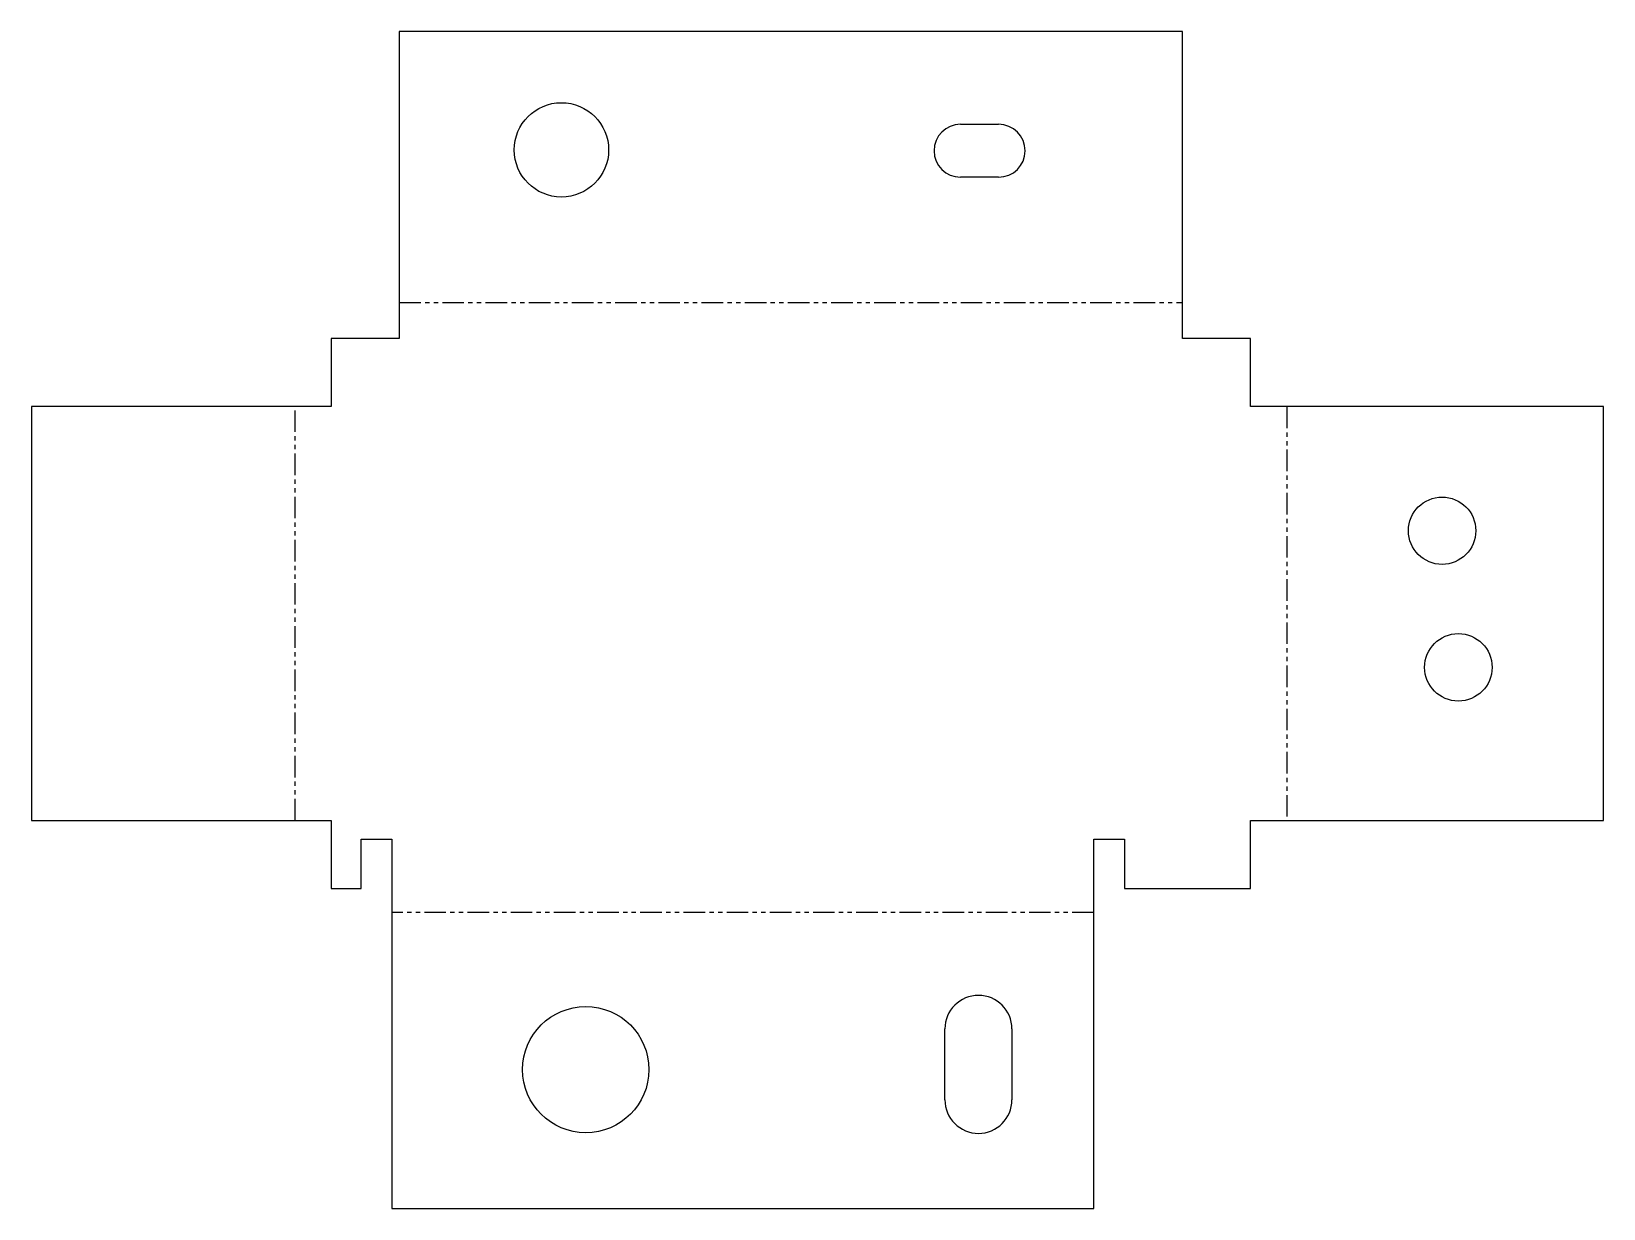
# Model space of a CAD drawing. Header units: millimetres. Extents: x -44 to 187, y -47 to 126.
import ezdxf

# ---------------------------------------------------------------- set-up
doc = ezdxf.new("R2010")
doc.units = ezdxf.units.MM
doc.linetypes.add('PHANTOM', pattern=[6.35, 3.175, -0.635, 0.635, -0.635, 0.635, -0.635])
doc.layers.add('BEND', color=7, linetype='Continuous')
doc.layers.add('CUT', color=7, linetype='Continuous')

msp = doc.modelspace()

# ---------------------------------------------------------------- linework, layer by layer
at = {"layer": 'BEND', "color": 4, "linetype": 'PHANTOM'}
for p, q in [((10, 86.2), (125.17, 86.2)), ((-5.3, 10), (-5.3, 70.9)), ((140.48, 70.9), (140.48, 10)), ((112.12, -3.53), (8.92, -3.53))]:
    msp.add_line(p, q, dxfattribs=at)
at = {"layer": 'CUT'}
for p, q in [((125.17, 126.07), (10, 126.07)), ((10, 126.07), (10, 80.9)), ((125.17, 80.9), (125.17, 126.07)), ((92.52, 112.41), (98.13, 112.41)), ((98.13, 104.63), (92.52, 104.63)), ((10, 80.9), (0, 80.9)), ((0, 80.9), (0, 70.9)), ((135.17, 80.9), (125.17, 80.9)), ((135.17, 70.9), (135.17, 80.9)), ((0, 70.9), (-44.07, 70.9)), ((-44.07, 70.9), (-44.07, 10)), ((187.07, 70.9), (135.17, 70.9)), ((187.07, 10), (187.07, 70.9)), ((-44.07, 10), (0, 10)), ((0, 10), (0, 0)), ((135.17, 0), (135.17, 10)), ((135.17, 10), (187.07, 10)), ((4.42, 0), (4.42, 7.25)), ((4.42, 7.25), (8.92, 7.25)), ((8.92, 7.25), (8.92, -47.08)), ((112.12, -47.08), (112.12, 7.25)), ((112.12, 7.25), (116.62, 7.25)), ((116.62, 7.25), (116.62, 0)), ((0, 0), (4.42, 0)), ((116.62, 0), (135.17, 0)), ((90.22, -31.09), (90.22, -20.65)), ((100.09, -20.65), (100.09, -31.09)), ((8.92, -47.08), (112.12, -47.08))]:
    msp.add_line(p, q, dxfattribs=at)
for centre, radius in [((33.85, 108.65), 6.94), ((163.33, 52.63), 4.95), ((165.72, 32.53), 4.96), ((37.43, -26.64), 9.28)]:
    msp.add_circle(centre, radius, dxfattribs=at)
for centre, radius, start, end in [((92.52, 108.52), 3.89, 90, -90), ((98.13, 108.52), 3.89, -90, 90), ((95.16, -20.65), 4.93, 0, 180), ((95.16, -31.09), 4.93, 180, 0)]:
    msp.add_arc(centre, radius, start, end, dxfattribs=at)

doc.saveas('drawing.dxf')
